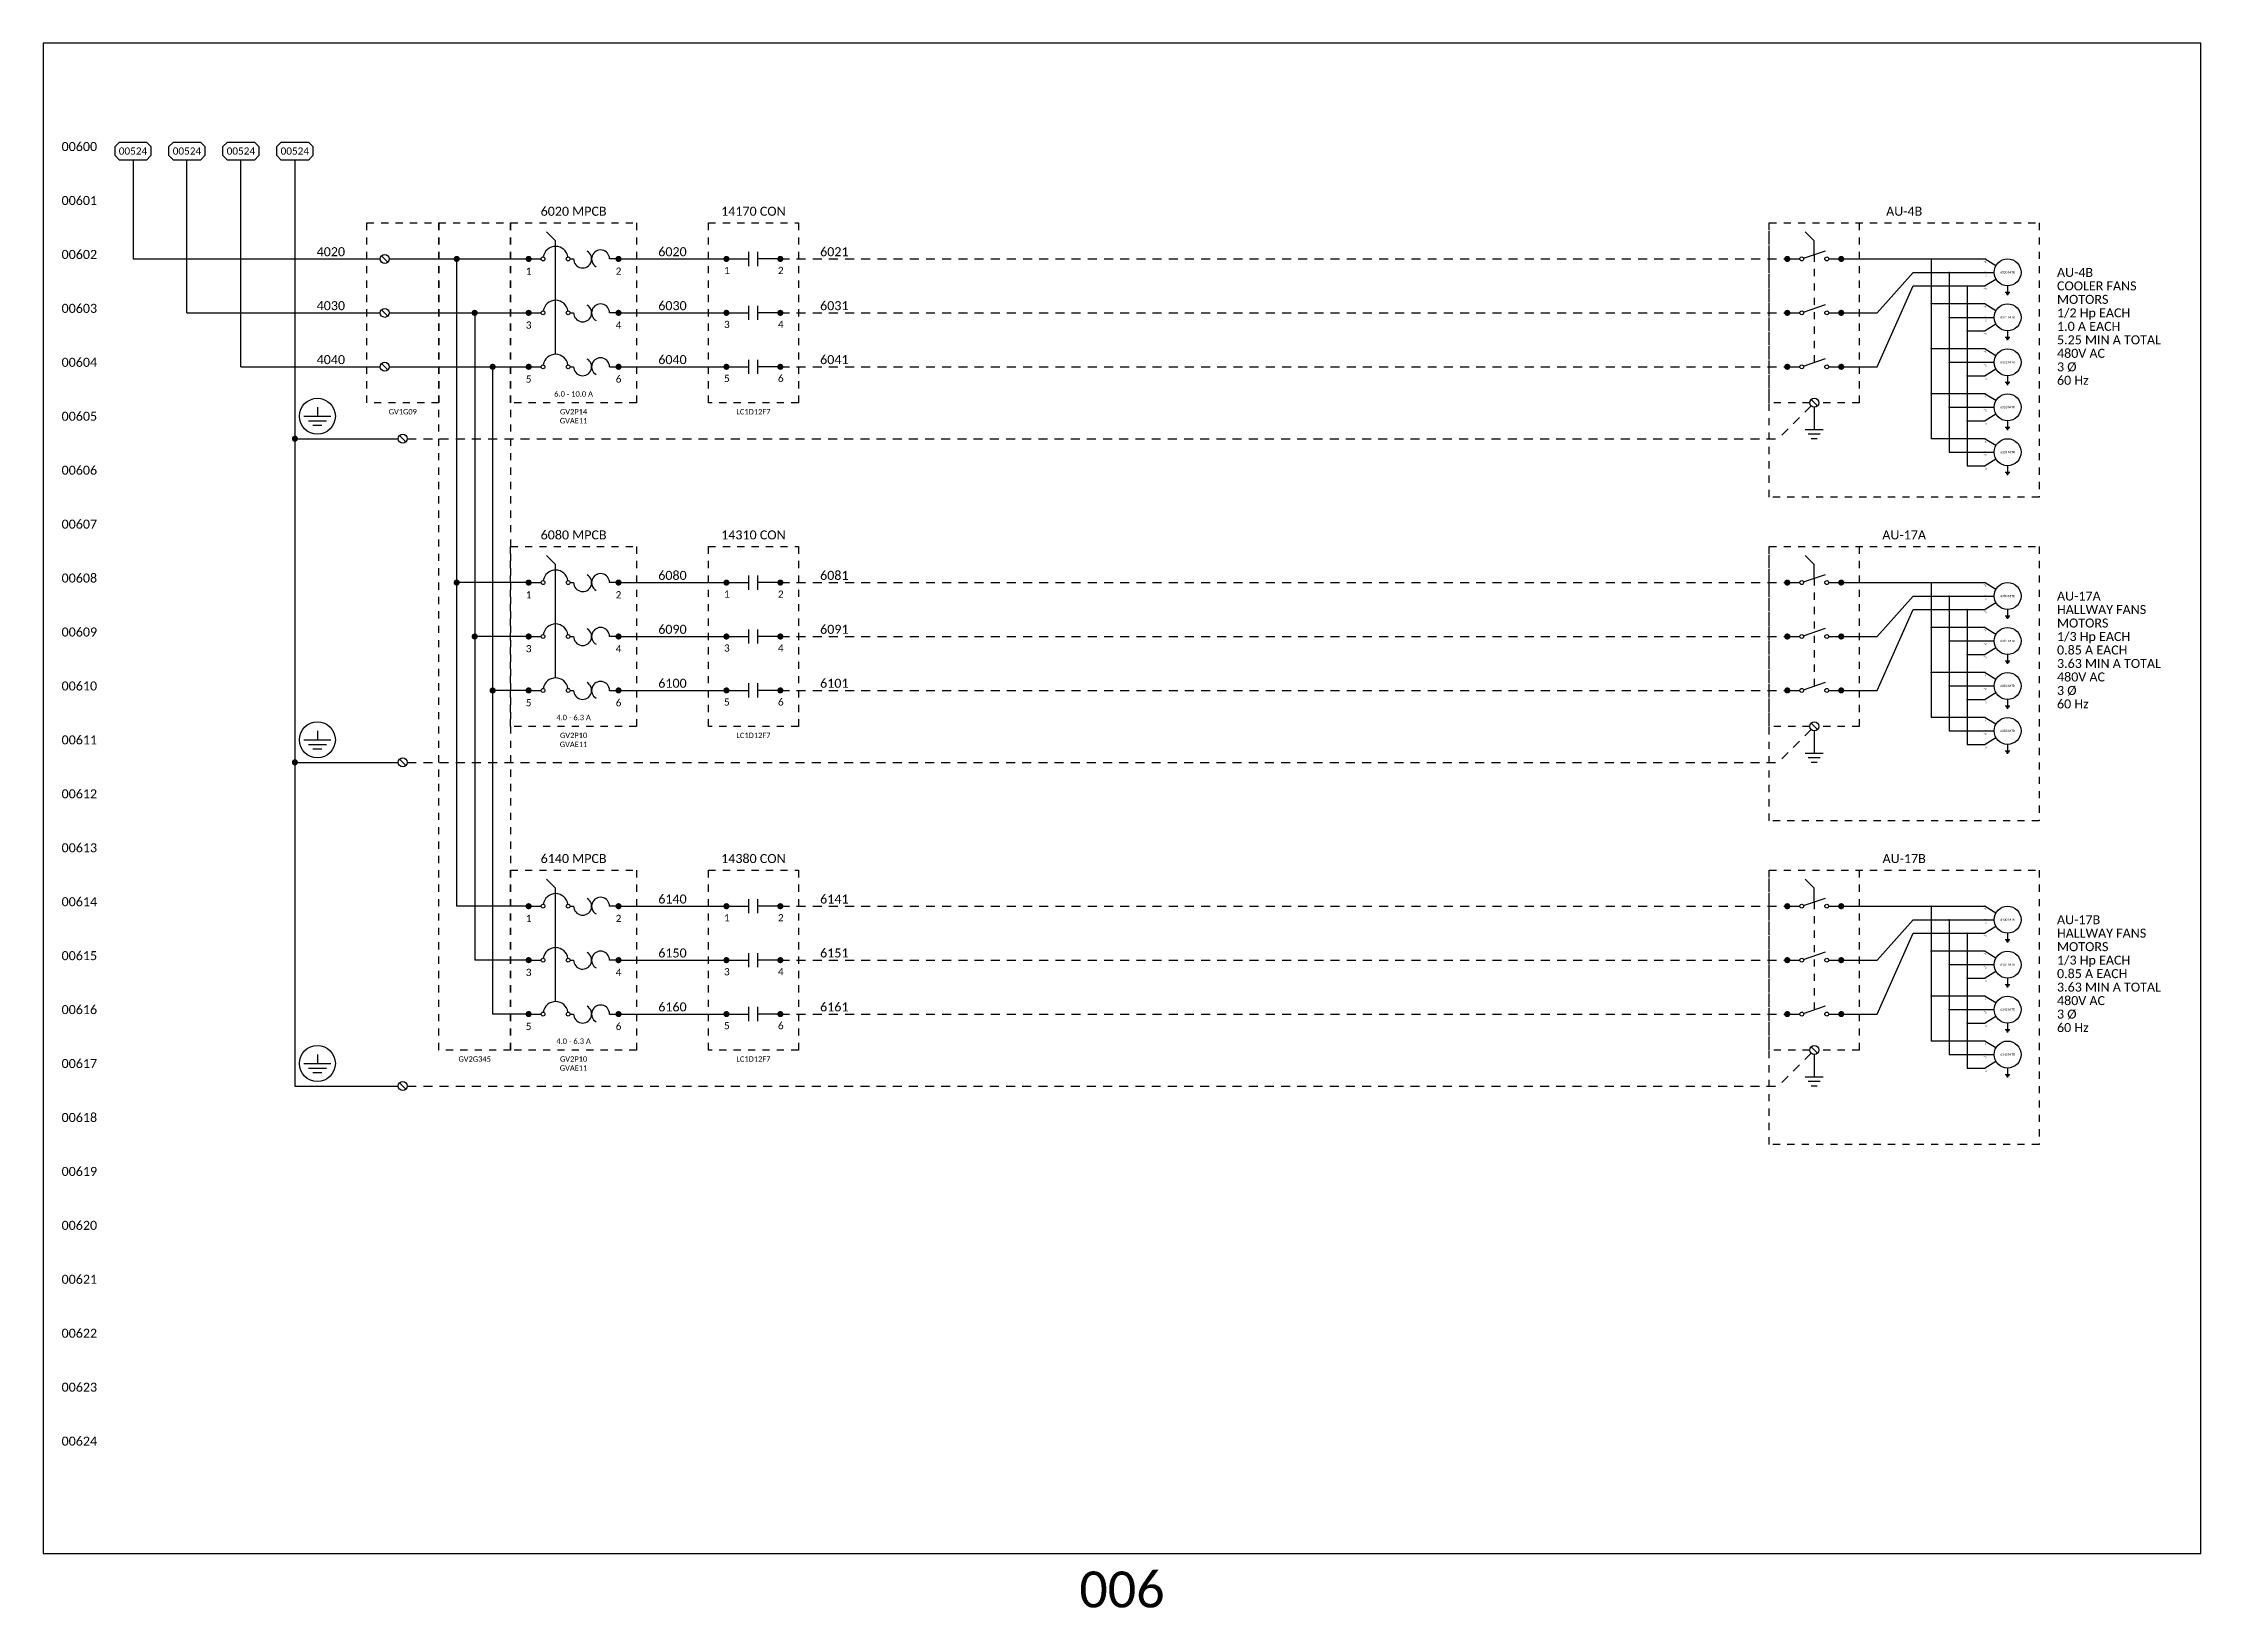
# Model space of a CAD drawing. Header units: inches. Extents: x 0 to 316, y -1 to 150.
# Drawn here: x 186 to 216, y -0.76 to 21 of the extents above; entities that cross this region are included whole.
import ezdxf
from ezdxf.enums import TextEntityAlignment as Align

# ---------------------------------------------------------------- set-up
doc = ezdxf.new("R2010")
doc.units = ezdxf.units.IN
doc.header["$MEASUREMENT"] = 0
doc.linetypes.add('DASHED', pattern=[0.75, 0.5, -0.25])
doc.linetypes.add('HIDDEN2', pattern=[0.1875, 0.125, -0.0625])
doc.styles.add('Calibri', font='calibri.ttf')

# ---------------------------------------------------------------- blocks, each defined once
blk = doc.blocks.new('REF')
at = {"color": 2}
for p, q in [((0, 0.062), (0.062, 0.125)), ((0, -0.062), (0, 0.062)), ((0.062, 0.125), (0.438, 0.125)), ((0.438, 0.125), (0.5, 0.062)), ((0.5, 0.062), (0.5, -0.062)), ((0.062, -0.125), (0, -0.062)), ((0.438, -0.125), (0.062, -0.125)), ((0.5, -0.062), (0.438, -0.125))]:
    blk.add_line(p, q, dxfattribs=at)
at = {"color": 3, "style": 'Calibri'}
blk.add_attdef('XXXXX', text='', height=0.1, dxfattribs=at).set_placement((0.25, -0.05), align=Align.CENTER)
blk = doc.blocks.new('CONN')
at = {"color": 2, "const_width": 0.0425}
blk.add_lwpolyline([(0.02125, 0, 1), (-0.02125, 0, 1)], format="xyb", close=True, dxfattribs=at)
blk = doc.blocks.new('PE')
at = {"color": 3}
for p, q in [((0, 0), (0, -0.125)), ((-0.1875, -0.125), (0.1875, -0.125)), ((-0.125, -0.1875), (0.125, -0.1875)), ((-0.0625, -0.25), (0.0625, -0.25))]:
    blk.add_line(p, q, dxfattribs=at)
blk.add_circle((0, -0.125), 0.25, dxfattribs=at)
blk = doc.blocks.new('TERM')
at = {"color": 2}
blk.add_line((-0.044, 0.044), (0.044, -0.044), dxfattribs=at)
blk.add_circle((0, 0), 0.0625, dxfattribs=at)
blk = doc.blocks.new('CRNO')
at = {"color": 2}
for p, q in [((0, 0), (0.311, 0)), ((0.311, -0.099), (0.311, 0.099)), ((0.439, -0.099), (0.439, 0.099)), ((0.75, 0), (0.439, 0))]:
    blk.add_line(p, q, dxfattribs=at)
for p in [(0, 0), (0.75, 0)]:
    blk.add_blockref('CONN', p)
at = {"color": 3, "style": 'Calibri'}
blk.add_attdef('DEVICE', text='', height=0.125, dxfattribs=at).set_placement((0.381, 0.447), align=Align.CENTER)
at = {"style": 'Calibri'}
for tag, p in [('TL', (0.006, -0.241)), ('TR', (0.756, -0.241))]:
    blk.add_attdef(tag, text='', height=0.1, dxfattribs=at).set_placement(p, align=Align.BOTTOM_CENTER)
blk = doc.blocks.new('DISCONNECT')
at = {"color": 2}
for p, q in [((0.375, 0.25), (0.25, 0.375)), ((0, 0), (0.174, 0)), ((0.226, 0.009), (0.53, 0.114)), ((0.375, 0.06), (0.375, 0.25)), ((0.576, 0), (0.75, 0))]:
    blk.add_line(p, q, dxfattribs=at)
for centre in [(0.201, 0), (0.549, 0)]:
    blk.add_circle(centre, 0.0268, dxfattribs=at)
for p in [(0, 0), (0.75, 0)]:
    blk.add_blockref('CONN', p, dxfattribs=at)
at = {"color": 3, "style": 'Calibri'}
blk.add_attdef('DEVICE', text='', height=0.125, dxfattribs=at).set_placement((0.381, 0.447), align=Align.CENTER)
at = {"color": 6, "style": 'Calibri'}
blk.add_attdef('PART', text='', height=0.075, dxfattribs=at).set_placement((0.382, -0.313), align=Align.MIDDLE_CENTER)
blk = doc.blocks.new('DISC AUX')
at = {"color": 2}
for p, q in [((0, 0), (0.174, 0)), ((0.226, 0.009), (0.53, 0.114)), ((0.576, 0), (0.75, 0))]:
    blk.add_line(p, q, dxfattribs=at)
for centre in [(0.201, 0), (0.549, 0)]:
    blk.add_circle(centre, 0.0268, dxfattribs=at)
for p in [(0, 0), (0.75, 0)]:
    blk.add_blockref('CONN', p, dxfattribs=at)

msp = doc.modelspace()

# ---------------------------------------------------------------- linework, layer by layer
at = {"color": 8}
for p, q in [((187.25, 19.375), (187.25, 18)), ((188, 17.25), (188, 19.375)), ((188.75, 16.5), (188.75, 19.375)), ((187.25, 18), (190.6875, 18)), ((194, 18), (195.5, 18)), ((211, 18), (213, 18)), ((212.25, 18), (212.25, 15.5)), ((211.5, 17.25), (212, 17.8125)), ((212, 17.8125), (213, 17.8125)), ((212.5, 17.8125), (212.5, 15.3125)), ((211.5, 16.5), (212, 17.625)), ((212, 17.625), (213, 17.625)), ((212.75, 17.625), (212.75, 15.125)), ((188, 17.25), (190.6875, 17.25)), ((194, 17.25), (195.5, 17.25)), ((211, 17.25), (211.5, 17.25)), ((213, 17.375), (212.25, 17.375)), ((212.5, 17.1875), (213, 17.1875)), ((212.75, 17), (213, 17)), ((188.75, 16.5), (190.6875, 16.5)), ((194, 16.5), (195.5, 16.5)), ((211, 16.5), (211.5, 16.5)), ((213, 16.75), (212.25, 16.75)), ((212.5, 16.5625), (213, 16.5625)), ((212.75, 16.375), (213, 16.375)), ((213, 16.125), (212.25, 16.125)), ((212.5, 15.9375), (213, 15.9375)), ((212.75, 15.75), (213, 15.75)), ((213, 15.5), (212.25, 15.5)), ((212.5, 15.3125), (213, 15.3125)), ((212.75, 15.125), (213, 15.125)), ((194, 13.5), (195.5, 13.5)), ((211, 13.5), (213, 13.5)), ((212.25, 13.5), (212.25, 11.625)), ((211.5, 12.75), (212, 13.3125)), ((212, 13.3125), (213, 13.3125)), ((212.5, 13.3125), (212.5, 11.4375)), ((211.5, 12), (212, 13.125)), ((212, 13.125), (213, 13.125)), ((212.75, 13.125), (212.75, 11.25)), ((194, 12.75), (195.5, 12.75)), ((211, 12.75), (211.5, 12.75)), ((213, 12.875), (212.25, 12.875)), ((212.5, 12.6875), (213, 12.6875)), ((212.75, 12.5), (213, 12.5)), ((194, 12), (195.5, 12)), ((211, 12), (211.5, 12)), ((213, 12.25), (212.25, 12.25)), ((212.5, 12.0625), (213, 12.0625)), ((212.75, 11.875), (213, 11.875)), ((213, 11.625), (212.25, 11.625)), ((212.5, 11.4375), (213, 11.4375)), ((212.75, 11.25), (213, 11.25)), ((194, 9), (195.5, 9)), ((211, 9), (213, 9)), ((212.25, 9), (212.25, 7.125)), ((211.5, 8.25), (212, 8.8125)), ((212, 8.8125), (213, 8.8125)), ((212.5, 8.8125), (212.5, 6.9375)), ((211.5, 7.5), (212, 8.625)), ((212, 8.625), (213, 8.625)), ((212.75, 8.625), (212.75, 6.75)), ((194, 8.25), (195.5, 8.25)), ((211, 8.25), (211.5, 8.25)), ((213, 8.375), (212.25, 8.375)), ((212.5, 8.1875), (213, 8.1875)), ((212.75, 8), (213, 8)), ((194, 7.5), (195.5, 7.5)), ((211, 7.5), (211.5, 7.5)), ((213, 7.75), (212.25, 7.75)), ((212.5, 7.5625), (213, 7.5625)), ((212.75, 7.375), (213, 7.375)), ((213, 7.125), (212.25, 7.125)), ((212.5, 6.9375), (213, 6.9375)), ((212.75, 6.75), (213, 6.75))]:
    msp.add_line(p, q, dxfattribs=at)
at = {"color": 3}
for p, q in [((189.5, 19.375), (189.5, 6.5)), ((213.34375, 17.53125), (213.28125, 17.53125)), ((213.33333, 17.51562), (213.29167, 17.51562)), ((213.32292, 17.5), (213.30208, 17.5)), ((213.3125, 17.625), (213.3125, 17.53125)), ((213.34375, 16.90625), (213.28125, 16.90625)), ((213.33333, 16.89062), (213.29167, 16.89062)), ((213.32292, 16.875), (213.30208, 16.875)), ((213.3125, 17), (213.3125, 16.90625)), ((213.34375, 16.28125), (213.28125, 16.28125)), ((213.33333, 16.26562), (213.29167, 16.26562)), ((213.32292, 16.25), (213.30208, 16.25)), ((213.3125, 16.375), (213.3125, 16.28125)), ((210.625, 15.9375), (210.625, 15.625)), ((210.75, 15.625), (210.5, 15.625)), ((213.34375, 15.65625), (213.28125, 15.65625)), ((213.33333, 15.64062), (213.29167, 15.64062)), ((213.32292, 15.625), (213.30208, 15.625)), ((213.3125, 15.75), (213.3125, 15.65625)), ((189.5, 15.5), (190.9375, 15.5)), ((210.70833, 15.5625), (210.54167, 15.5625)), ((210.66667, 15.5), (210.58333, 15.5)), ((213.34375, 15.03125), (213.28125, 15.03125)), ((213.33333, 15.01562), (213.29167, 15.01562)), ((213.32292, 15), (213.30208, 15)), ((213.3125, 15.125), (213.3125, 15.03125)), ((213.34375, 13.03125), (213.28125, 13.03125)), ((213.33333, 13.01562), (213.29167, 13.01562)), ((213.32292, 13), (213.30208, 13)), ((213.3125, 13.125), (213.3125, 13.03125)), ((213.34375, 12.40625), (213.28125, 12.40625)), ((213.33333, 12.39062), (213.29167, 12.39062)), ((213.32292, 12.375), (213.30208, 12.375)), ((213.3125, 12.5), (213.3125, 12.40625)), ((213.34375, 11.78125), (213.28125, 11.78125)), ((213.33333, 11.76562), (213.29167, 11.76562)), ((213.32292, 11.75), (213.30208, 11.75)), ((213.3125, 11.875), (213.3125, 11.78125)), ((210.625, 11.4375), (210.625, 11.125)), ((210.75, 11.125), (210.5, 11.125)), ((213.34375, 11.15625), (213.28125, 11.15625)), ((213.33333, 11.14062), (213.29167, 11.14062)), ((213.32292, 11.125), (213.30208, 11.125)), ((213.3125, 11.25), (213.3125, 11.15625)), ((189.5, 11), (190.9375, 11)), ((210.70833, 11.0625), (210.54167, 11.0625)), ((210.66667, 11), (210.58333, 11)), ((213.34375, 8.53125), (213.28125, 8.53125)), ((213.33333, 8.51562), (213.29167, 8.51562)), ((213.32292, 8.5), (213.30208, 8.5)), ((213.3125, 8.625), (213.3125, 8.53125)), ((213.34375, 7.90625), (213.28125, 7.90625)), ((213.33333, 7.89062), (213.29167, 7.89062)), ((213.32292, 7.875), (213.30208, 7.875)), ((213.3125, 8), (213.3125, 7.90625)), ((213.34375, 7.28125), (213.28125, 7.28125)), ((213.33333, 7.26562), (213.29167, 7.26562)), ((213.32292, 7.25), (213.30208, 7.25)), ((213.3125, 7.375), (213.3125, 7.28125)), ((210.625, 6.9375), (210.625, 6.625)), ((210.75, 6.625), (210.5, 6.625)), ((213.34375, 6.65625), (213.28125, 6.65625)), ((213.33333, 6.64062), (213.29167, 6.64062)), ((213.32292, 6.625), (213.30208, 6.625)), ((213.3125, 6.75), (213.3125, 6.65625)), ((189.5, 6.5), (190.9375, 6.5)), ((210.70833, 6.5625), (210.54167, 6.5625)), ((210.66667, 6.5), (210.58333, 6.5))]:
    msp.add_line(p, q, dxfattribs=at)
at = {"color": 2}
for p, q in [((193.125, 18.25), (193, 18.375)), ((190.8125, 18), (192.75, 18)), ((192.75, 18), (192.92379, 18)), ((193.125, 16.67438), (193.125, 18.25)), ((193.32621, 18), (193.375, 18)), ((194, 18), (193.875, 18)), ((213, 18), (213.15172, 17.90897)), ((213, 17.8125), (213.125, 17.8125)), ((213.15172, 17.71603), (213, 17.625)), ((190.8125, 17.25), (192.75, 17.25)), ((192.75, 17.25), (192.92379, 17.25)), ((193.32621, 17.25), (193.375, 17.25)), ((194, 17.25), (193.875, 17.25)), ((213, 17.375), (213.15172, 17.28397)), ((213, 17.1875), (213.125, 17.1875)), ((213.15172, 17.09103), (213, 17)), ((190.8125, 16.5), (192.75, 16.5)), ((192.75, 16.5), (192.92379, 16.5)), ((193.32621, 16.5), (193.375, 16.5)), ((193.875, 16.5), (194, 16.5)), ((213, 16.75), (213.15172, 16.65897)), ((213, 16.5625), (213.125, 16.5625)), ((213.15172, 16.46603), (213, 16.375)), ((213, 16.125), (213.15172, 16.03397)), ((213, 15.9375), (213.125, 15.9375)), ((213.15172, 15.84103), (213, 15.75)), ((213, 15.5), (213.15172, 15.40897)), ((213, 15.3125), (213.125, 15.3125)), ((213.15172, 15.21603), (213, 15.125)), ((193.125, 13.75), (193, 13.875)), ((192.75, 13.5), (192.92379, 13.5)), ((193.125, 12.17438), (193.125, 13.75)), ((193.32621, 13.5), (193.375, 13.5)), ((194, 13.5), (193.875, 13.5)), ((213, 13.5), (213.15172, 13.40897)), ((213, 13.3125), (213.125, 13.3125)), ((213.15172, 13.21603), (213, 13.125)), ((192.75, 12.75), (192.92379, 12.75)), ((193.32621, 12.75), (193.375, 12.75)), ((194, 12.75), (193.875, 12.75)), ((213, 12.875), (213.15172, 12.78397)), ((213, 12.6875), (213.125, 12.6875)), ((213.15172, 12.59103), (213, 12.5)), ((192.75, 12), (192.92379, 12)), ((193.32621, 12), (193.375, 12)), ((193.875, 12), (194, 12)), ((213, 12.25), (213.15172, 12.15897)), ((213, 12.0625), (213.125, 12.0625)), ((213.15172, 11.96603), (213, 11.875)), ((213, 11.625), (213.15172, 11.53397)), ((213, 11.4375), (213.125, 11.4375)), ((213.15172, 11.34103), (213, 11.25)), ((193.125, 9.25), (193, 9.375)), ((192.75, 9), (192.92379, 9)), ((193.125, 7.67438), (193.125, 9.25)), ((193.32621, 9), (193.375, 9)), ((194, 9), (193.875, 9)), ((213, 9), (213.15172, 8.90897)), ((213, 8.8125), (213.125, 8.8125)), ((213.15172, 8.71603), (213, 8.625)), ((192.75, 8.25), (192.92379, 8.25)), ((193.32621, 8.25), (193.375, 8.25)), ((194, 8.25), (193.875, 8.25)), ((213, 8.375), (213.15172, 8.28397)), ((213, 8.1875), (213.125, 8.1875)), ((213.15172, 8.09103), (213, 8)), ((192.75, 7.5), (192.92379, 7.5)), ((193.32621, 7.5), (193.375, 7.5)), ((193.875, 7.5), (194, 7.5)), ((213, 7.75), (213.15172, 7.65897)), ((213, 7.5625), (213.125, 7.5625)), ((213.15172, 7.46603), (213, 7.375)), ((213, 7.125), (213.15172, 7.03397)), ((213, 6.9375), (213.125, 6.9375)), ((213.15172, 6.84103), (213, 6.75))]:
    msp.add_line(p, q, dxfattribs=at)
at = {"color": 2, "linetype": 'Continuous'}
for p, q in [((191.75, 9), (191.75, 18)), ((192, 17.25), (192, 8.25)), ((192.25, 7.5), (192.25, 16.5)), ((192.75, 13.5), (191.75, 13.5)), ((192.75, 12.75), (192, 12.75)), ((192.75, 12), (192.25, 12)), ((192.75, 9), (191.75, 9)), ((192.75, 8.25), (192, 8.25)), ((192.75, 7.5), (192.25, 7.5))]:
    msp.add_line(p, q, dxfattribs=at)
at = {"color": 8, "linetype": 'HIDDEN2'}
for p, q in [((196.25, 18), (210.25, 18)), ((196.25, 17.25), (210.25, 17.25)), ((196.25, 16.5), (210.25, 16.5)), ((196.25, 13.5), (210.25, 13.5)), ((196.25, 12.75), (210.25, 12.75)), ((196.25, 12), (210.25, 12)), ((196.25, 9), (210.25, 9)), ((196.25, 8.25), (210.25, 8.25)), ((196.25, 7.5), (210.25, 7.5))]:
    msp.add_line(p, q, dxfattribs=at)
at = {"color": 2, "linetype": 'HIDDEN2', "ltscale": 0.5}
for p, q in [((210.625, 18.06023), (210.625, 16.56023)), ((210.625, 13.56023), (210.625, 12.06023)), ((210.625, 9.06023), (210.625, 7.56023))]:
    msp.add_line(p, q, dxfattribs=at)
at = {"color": 3, "linetype": 'HIDDEN2'}
for p, q in [((210.58081, 15.95581), (210.125, 15.5)), ((191.0625, 15.5), (210.125, 15.5)), ((210.58081, 11.45581), (210.125, 11)), ((191.0625, 11), (210.125, 11)), ((210.58081, 6.95581), (210.125, 6.5)), ((191.0625, 6.5), (210.125, 6.5))]:
    msp.add_line(p, q, dxfattribs=at)
at = {"ltscale": 0.25}
msp.add_lwpolyline([(186, 0), (216, 0), (216, 21), (186, 21)], close=True, dxfattribs=at)
at = {"color": 2, "linetype": 'HIDDEN2', "ltscale": 0.5}
for points in [[(190.5, 18.5), (191.5, 18.5), (191.5, 16), (190.5, 16)], [(191.5, 18.5), (192.5, 18.5), (192.5, 7), (191.5, 7)], [(192.5, 18.5), (194.25, 18.5), (194.25, 16), (192.5, 16)], [(195.25, 18.5), (196.5, 18.5), (196.5, 16), (195.25, 16)], [(210, 18.5), (213.75, 18.5), (213.75, 14.6875), (210, 14.6875)], [(192.5, 14), (194.25, 14), (194.25, 11.5), (192.5, 11.5)], [(195.25, 14), (196.5, 14), (196.5, 11.5), (195.25, 11.5)], [(210, 14), (213.75, 14), (213.75, 10.1875), (210, 10.1875)], [(192.5, 9.5), (194.25, 9.5), (194.25, 7), (192.5, 7)], [(195.25, 9.5), (196.5, 9.5), (196.5, 7), (195.25, 7)], [(210, 9.5), (213.75, 9.5), (213.75, 5.6875), (210, 5.6875)]]:
    msp.add_lwpolyline(points, close=True, dxfattribs=at)
for points in [[(210.5625, 16), (210, 16), (210, 18.5), (211.25, 18.5), (211.25, 16), (210.6875, 16)], [(210.5625, 11.5), (210, 11.5), (210, 14), (211.25, 14), (211.25, 11.5), (210.6875, 11.5)], [(210.5625, 7), (210, 7), (210, 9.5), (211.25, 9.5), (211.25, 7), (210.6875, 7)]]:
    msp.add_lwpolyline(points, dxfattribs=at)
at = {"color": 2}
for centre, radius in [((192.95062, 18), 0.02683), ((193.29938, 18), 0.02683), ((213.3125, 17.8125), 0.1875), ((192.95062, 17.25), 0.02683), ((193.29938, 17.25), 0.02683), ((213.3125, 17.1875), 0.1875), ((192.95062, 16.5), 0.02683), ((193.29938, 16.5), 0.02683), ((213.3125, 16.5625), 0.1875), ((213.3125, 15.9375), 0.1875), ((213.3125, 15.3125), 0.1875), ((192.95062, 13.5), 0.02683), ((193.29938, 13.5), 0.02683), ((213.3125, 13.3125), 0.1875), ((192.95062, 12.75), 0.02683), ((193.29938, 12.75), 0.02683), ((213.3125, 12.6875), 0.1875), ((192.95062, 12), 0.02683), ((193.29938, 12), 0.02683), ((213.3125, 12.0625), 0.1875), ((213.3125, 11.4375), 0.1875), ((192.95062, 9), 0.02683), ((193.29938, 9), 0.02683), ((213.3125, 8.8125), 0.1875), ((192.95062, 8.25), 0.02683), ((193.29938, 8.25), 0.02683), ((213.3125, 8.1875), 0.1875), ((192.95062, 7.5), 0.02683), ((193.29938, 7.5), 0.02683), ((213.3125, 7.5625), 0.1875), ((213.3125, 6.9375), 0.1875)]:
    msp.add_circle(centre, radius, dxfattribs=at)
for centre, radius, start, end in [((193.125, 18), 0.17438, 8.82513, 171.17487), ((193.5, 18), 0.125, 180, 60), ((193.75, 18), 0.125, 0, 240), ((193.125, 17.25), 0.17438, 8.82513, 171.17487), ((193.5, 17.25), 0.125, 180, 60), ((193.75, 17.25), 0.125, 0, 240), ((193.125, 16.5), 0.17438, 8.82513, 171.17487), ((193.5, 16.5), 0.125, 180, 60), ((193.75, 16.5), 0.125, 0, 240), ((193.125, 13.5), 0.17438, 8.82513, 171.17487), ((193.5, 13.5), 0.125, 180, 60), ((193.75, 13.5), 0.125, 0, 240), ((193.125, 12.75), 0.17438, 8.82513, 171.17487), ((193.5, 12.75), 0.125, 180, 60), ((193.75, 12.75), 0.125, 0, 240), ((193.125, 12), 0.17438, 8.82513, 171.17487), ((193.5, 12), 0.125, 180, 60), ((193.75, 12), 0.125, 0, 240), ((193.125, 9), 0.17438, 8.82513, 171.17487), ((193.5, 9), 0.125, 180, 60), ((193.75, 9), 0.125, 0, 240), ((193.125, 8.25), 0.17438, 8.82513, 171.17487), ((193.5, 8.25), 0.125, 180, 60), ((193.75, 8.25), 0.125, 0, 240), ((193.125, 7.5), 0.17438, 8.82513, 171.17487), ((193.5, 7.5), 0.125, 180, 60), ((193.75, 7.5), 0.125, 0, 240)]:
    msp.add_arc(centre, radius, start, end, dxfattribs=at)

# ---------------------------------------------------------------- block references
for p in [(186.99904, 19.5), (187.74904, 19.5), (188.49904, 19.5), (189.24904, 19.5)]:
    msp.add_blockref('REF', p).add_auto_attribs({'XXXXX': '00524'})
for name, p in [('DISCONNECT', (210.25, 18)), ('TERM', (190.75, 18)), ('CONN', (191.75, 18)), ('CONN', (192.75, 18)), ('CONN', (194, 18)), ('TERM', (190.75, 17.25)), ('CONN', (192, 17.25)), ('CONN', (192.75, 17.25)), ('CONN', (194, 17.25)), ('TERM', (190.75, 16.5)), ('CONN', (192.25, 16.5)), ('CONN', (192.75, 16.5)), ('CONN', (194, 16.5)), ('PE', (189.8125, 15.9375)), ('TERM', (210.625, 16)), ('CONN', (189.5, 15.5)), ('TERM', (191, 15.5)), ('DISCONNECT', (210.25, 13.5)), ('CONN', (191.75, 13.5)), ('CONN', (192.75, 13.5)), ('CONN', (194, 13.5)), ('CONN', (192, 12.75)), ('CONN', (192.75, 12.75)), ('CONN', (194, 12.75)), ('CONN', (192.25, 12)), ('CONN', (192.75, 12)), ('CONN', (194, 12)), ('PE', (189.8125, 11.4375)), ('TERM', (210.625, 11.5)), ('CONN', (189.5, 11)), ('TERM', (191, 11)), ('DISCONNECT', (210.25, 9)), ('CONN', (192.75, 9)), ('CONN', (194, 9)), ('CONN', (192.75, 8.25)), ('CONN', (194, 8.25)), ('CONN', (192.75, 7.5)), ('CONN', (194, 7.5)), ('PE', (189.8125, 6.9375)), ('TERM', (210.625, 7)), ('TERM', (191, 6.5))]:
    msp.add_blockref(name, p)
ref = msp.add_blockref('CRNO', (195.5, 18))
ref.add_attrib('TL', '1', dxfattribs={"height": 0.1, "style": 'Calibri'}).set_placement((195.50599, 17.75938), align=Align.BOTTOM_CENTER)
ref.add_attrib('TR', '2', dxfattribs={"height": 0.1, "style": 'Calibri'}).set_placement((196.25599, 17.75938), align=Align.BOTTOM_CENTER)
at = {"xscale": 0.25, "yscale": 0.25, "zscale": 0.25}
for p in [(212.25, 18), (213, 18), (212.5, 17.8125), (213, 17.8125), (212.75, 17.625), (213, 17.625), (213.3125, 17.625), (212.25, 17.375), (212.5, 17.1875), (213, 17.375), (213, 17.1875), (212.75, 17), (213, 17), (213.3125, 17), (212.25, 16.75), (212.5, 16.5625), (213, 16.75), (213, 16.5625), (212.75, 16.375), (213, 16.375), (213.3125, 16.375), (212.25, 16.125), (212.5, 15.9375), (213, 16.125), (213, 15.9375), (212.75, 15.75), (213, 15.75), (213.3125, 15.75), (213, 15.5), (213, 15.3125), (213, 15.125), (213.3125, 15.125), (212.25, 13.5), (213, 13.5), (212.5, 13.3125), (213, 13.3125), (212.75, 13.125), (213, 13.125), (213.3125, 13.125), (212.25, 12.875), (212.5, 12.6875), (213, 12.875), (213, 12.6875), (212.75, 12.5), (213, 12.5), (213.3125, 12.5), (212.25, 12.25), (212.5, 12.0625), (213, 12.25), (213, 12.0625), (212.75, 11.875), (213, 11.875), (213.3125, 11.875), (213, 11.625), (213, 11.4375), (213, 11.25), (213.3125, 11.25), (212.25, 9), (213, 9), (212.5, 8.8125), (213, 8.8125), (212.75, 8.625), (213, 8.625), (213.3125, 8.625), (212.25, 8.375), (212.5, 8.1875), (213, 8.375), (213, 8.1875), (212.75, 8), (213, 8), (213.3125, 8), (212.25, 7.75), (212.5, 7.5625), (213, 7.75), (213, 7.5625), (212.75, 7.375), (213, 7.375), (213.3125, 7.375), (213, 7.125), (213, 6.9375), (213, 6.75), (213.3125, 6.75)]:
    msp.add_blockref('CONN', p, dxfattribs=at)
ref = msp.add_blockref('CRNO', (195.5, 17.25))
ref.add_attrib('TL', '3', dxfattribs={"height": 0.1, "style": 'Calibri'}).set_placement((195.50599, 17.00938), align=Align.BOTTOM_CENTER)
ref.add_attrib('TR', '4', dxfattribs={"height": 0.1, "style": 'Calibri'}).set_placement((196.25599, 17.00938), align=Align.BOTTOM_CENTER)
at = {"linetype": 'Continuous'}
for p in [(210.25, 17.25), (210.25, 16.5), (210.25, 12.75), (210.25, 12), (210.25, 8.25), (210.25, 7.5)]:
    msp.add_blockref('DISC AUX', p, dxfattribs=at)
ref = msp.add_blockref('CRNO', (195.5, 16.5))
ref.add_attrib('TL', '5', dxfattribs={"height": 0.1, "style": 'Calibri'}).set_placement((195.50599, 16.25938), align=Align.BOTTOM_CENTER)
ref.add_attrib('TR', '6', dxfattribs={"height": 0.1, "style": 'Calibri'}).set_placement((196.25599, 16.25938), align=Align.BOTTOM_CENTER)
ref = msp.add_blockref('CRNO', (195.5, 13.5))
ref.add_attrib('TL', '1', dxfattribs={"height": 0.1, "style": 'Calibri'}).set_placement((195.50599, 13.25938), align=Align.BOTTOM_CENTER)
ref.add_attrib('TR', '2', dxfattribs={"height": 0.1, "style": 'Calibri'}).set_placement((196.25599, 13.25938), align=Align.BOTTOM_CENTER)
ref = msp.add_blockref('CRNO', (195.5, 12.75))
ref.add_attrib('TL', '3', dxfattribs={"height": 0.1, "style": 'Calibri'}).set_placement((195.50599, 12.50938), align=Align.BOTTOM_CENTER)
ref.add_attrib('TR', '4', dxfattribs={"height": 0.1, "style": 'Calibri'}).set_placement((196.25599, 12.50938), align=Align.BOTTOM_CENTER)
ref = msp.add_blockref('CRNO', (195.5, 12))
ref.add_attrib('TL', '5', dxfattribs={"height": 0.1, "style": 'Calibri'}).set_placement((195.50599, 11.75938), align=Align.BOTTOM_CENTER)
ref.add_attrib('TR', '6', dxfattribs={"height": 0.1, "style": 'Calibri'}).set_placement((196.25599, 11.75938), align=Align.BOTTOM_CENTER)
ref = msp.add_blockref('CRNO', (195.5, 9))
ref.add_attrib('TL', '1', dxfattribs={"height": 0.1, "style": 'Calibri'}).set_placement((195.50599, 8.75938), align=Align.BOTTOM_CENTER)
ref.add_attrib('TR', '2', dxfattribs={"height": 0.1, "style": 'Calibri'}).set_placement((196.25599, 8.75938), align=Align.BOTTOM_CENTER)
ref = msp.add_blockref('CRNO', (195.5, 8.25))
ref.add_attrib('TL', '3', dxfattribs={"height": 0.1, "style": 'Calibri'}).set_placement((195.50599, 8.00938), align=Align.BOTTOM_CENTER)
ref.add_attrib('TR', '4', dxfattribs={"height": 0.1, "style": 'Calibri'}).set_placement((196.25599, 8.00938), align=Align.BOTTOM_CENTER)
ref = msp.add_blockref('CRNO', (195.5, 7.5))
ref.add_attrib('TL', '5', dxfattribs={"height": 0.1, "style": 'Calibri'}).set_placement((195.50599, 7.25938), align=Align.BOTTOM_CENTER)
ref.add_attrib('TR', '6', dxfattribs={"height": 0.1, "style": 'Calibri'}).set_placement((196.25599, 7.25938), align=Align.BOTTOM_CENTER)

# ---------------------------------------------------------------- texts
at = {"style": 'Calibri'}
for s, p in [('00600', (186.75, 19.5)), ('00601', (186.75, 18.75)), ('00602', (186.75, 18)), ('00603', (186.75, 17.25)), ('00604', (186.75, 16.5)), ('00605', (186.75, 15.75)), ('00606', (186.75, 15)), ('00607', (186.75, 14.25)), ('00608', (186.75, 13.5)), ('00609', (186.75, 12.75)), ('00610', (186.75, 12)), ('00611', (186.75, 11.25)), ('00612', (186.75, 10.5)), ('00613', (186.75, 9.75)), ('00614', (186.75, 9)), ('00615', (186.75, 8.25)), ('00616', (186.75, 7.5)), ('00617', (186.75, 6.75)), ('00618', (186.75, 6)), ('00619', (186.75, 5.25)), ('00620', (186.75, 4.5)), ('00621', (186.75, 3.75)), ('00622', (186.75, 3)), ('00623', (186.75, 2.25)), ('00624', (186.75, 1.5))]:
    msp.add_text(s, height=0.125, dxfattribs=at).set_placement(p, align=Align.RIGHT)
at = {"color": 3, "linetype": 'DASHED', "style": 'Calibri'}
for s, p in [('6020 MPCB', (193.375, 18.5625)), ('14170 CON', (195.875, 18.5625)), ('AU-4B', (211.875, 18.5625)), ('6080 MPCB', (193.375, 14.0625)), ('14310 CON', (195.875, 14.0625)), ('AU-17A', (211.875, 14.0625)), ('6140 MPCB', (193.375, 9.5625)), ('14380 CON', (195.875, 9.5625)), ('AU-17B', (211.875, 9.5625))]:
    msp.add_text(s, height=0.125, dxfattribs=at).set_placement(p, align=Align.BOTTOM_CENTER)
at = {"color": 8, "style": 'Calibri'}
for s, height, p in [('4020', 0.125, (190, 18)), ('6020', 0.125, (194.75, 18)), ('6021', 0.125, (197, 18)), ('T1', 0.025, (213, 17.9375)), ('T2', 0.025, (213, 17.75)), ('4030', 0.125, (190, 17.25)), ('6030', 0.125, (194.75, 17.25)), ('6031', 0.125, (197, 17.25)), ('T3', 0.025, (213, 17.5625)), ('T1', 0.025, (213, 17.3125)), ('T2', 0.025, (213, 17.125)), ('T3', 0.025, (213, 16.9375)), ('4040', 0.125, (190, 16.5)), ('6040', 0.125, (194.75, 16.5)), ('6041', 0.125, (197, 16.5)), ('T1', 0.025, (213, 16.6875)), ('T2', 0.025, (213, 16.5)), ('T3', 0.025, (213, 16.3125)), ('T1', 0.025, (213, 16.0625)), ('T2', 0.025, (213, 15.875)), ('T3', 0.025, (213, 15.6875)), ('T1', 0.025, (213, 15.4375)), ('T2', 0.025, (213, 15.25)), ('T3', 0.025, (213, 15.0625)), ('6080', 0.125, (194.75, 13.5)), ('6081', 0.125, (197, 13.5)), ('T1', 0.025, (213, 13.4375)), ('T2', 0.025, (213, 13.25)), ('6090', 0.125, (194.75, 12.75)), ('6091', 0.125, (197, 12.75)), ('T3', 0.025, (213, 13.0625)), ('T1', 0.025, (213, 12.8125)), ('T2', 0.025, (213, 12.625)), ('T3', 0.025, (213, 12.4375)), ('6100', 0.125, (194.75, 12)), ('6101', 0.125, (197, 12)), ('T1', 0.025, (213, 12.1875)), ('T2', 0.025, (213, 12)), ('T3', 0.025, (213, 11.8125)), ('T1', 0.025, (213, 11.5625)), ('T2', 0.025, (213, 11.375)), ('T3', 0.025, (213, 11.1875)), ('6140', 0.125, (194.75, 9)), ('6141', 0.125, (197, 9)), ('T1', 0.025, (213, 8.9375)), ('T2', 0.025, (213, 8.75)), ('6150', 0.125, (194.75, 8.25)), ('6151', 0.125, (197, 8.25)), ('T3', 0.025, (213, 8.5625)), ('T1', 0.025, (213, 8.3125)), ('T2', 0.025, (213, 8.125)), ('T3', 0.025, (213, 7.9375)), ('6160', 0.125, (194.75, 7.5)), ('6161', 0.125, (197, 7.5)), ('T1', 0.025, (213, 7.6875)), ('T2', 0.025, (213, 7.5)), ('T3', 0.025, (213, 7.3125)), ('T1', 0.025, (213, 7.0625)), ('T2', 0.025, (213, 6.875)), ('T3', 0.025, (213, 6.6875))]:
    msp.add_text(s, height=height, dxfattribs=at).set_placement(p, align=Align.BOTTOM_CENTER)
at = {"linetype": 'DASHED', "style": 'Calibri'}
for s, p in [('1', (192.75, 17.75)), ('2', (194, 17.75)), ('3', (192.75, 17)), ('4', (194, 17)), ('5', (192.75, 16.25)), ('6', (194, 16.25)), ('1', (192.75, 13.25)), ('2', (194, 13.25)), ('3', (192.75, 12.5)), ('4', (194, 12.5)), ('5', (192.75, 11.75)), ('6', (194, 11.75)), ('1', (192.75, 8.75)), ('2', (194, 8.75)), ('3', (192.75, 8)), ('4', (194, 8)), ('5', (192.75, 7.25)), ('6', (194, 7.25))]:
    msp.add_text(s, height=0.1, dxfattribs=at).set_placement(p, align=Align.BOTTOM_CENTER)
at = {"color": 3, "ltscale": 0.25, "style": 'Calibri'}
for s, p in [('6020 MTR', (213.3125, 17.8125)), ('6021 MTR', (213.3125, 17.1875)), ('6022 MTR', (213.3125, 16.5625)), ('6023 MTR', (213.3125, 15.9375)), ('6024 MTR', (213.3125, 15.3125)), ('6080 MTR', (213.3125, 13.3125)), ('6081 MTR', (213.3125, 12.6875)), ('6082 MTR', (213.3125, 12.0625)), ('6083 MTR', (213.3125, 11.4375)), ('6140 MTR', (213.3125, 8.8125)), ('6141 MTR', (213.3125, 8.1875)), ('6142 MTR', (213.3125, 7.5625)), ('6143 MTR', (213.3125, 6.9375))]:
    msp.add_text(s, height=0.03125, dxfattribs=at).set_placement(p, align=Align.MIDDLE_CENTER)
at = {"style": 'Calibri'}
for s, p in [('AU-4B', (214, 17.75)), ('COOLER FANS', (214, 17.5625)), ('MOTORS', (214, 17.375)), ('1/2 Hp EACH', (214, 17.1875)), ('1.0 A EACH', (214, 17)), ('5.25 MIN A TOTAL', (214, 16.8125)), ('480V AC', (214, 16.625)), ('3 %%C', (214, 16.4375)), ('60 Hz', (214, 16.25)), ('AU-17A', (214, 13.25)), ('HALLWAY FANS', (214, 13.0625)), ('MOTORS', (214, 12.875)), ('0.85 A EACH', (214, 12.5)), ('1/3 Hp EACH', (214, 12.6875)), ('3.63 MIN A TOTAL', (214, 12.3125)), ('480V AC', (214, 12.125)), ('3 %%C', (214, 11.9375)), ('60 Hz', (214, 11.75)), ('AU-17B', (214, 8.75)), ('HALLWAY FANS', (214, 8.5625)), ('MOTORS', (214, 8.375)), ('0.85 A EACH', (214, 8)), ('1/3 Hp EACH', (214, 8.1875)), ('3.63 MIN A TOTAL', (214, 7.8125)), ('480V AC', (214, 7.625)), ('3 %%C', (214, 7.4375)), ('60 Hz', (214, 7.25))]:
    msp.add_text(s, height=0.125, dxfattribs=at).set_placement(p)
at = {"color": 6, "style": 'Calibri'}
for s, p in [('GV1G09', (191, 15.875)), ('GV2P14', (193.375, 15.875)), ('LC1D12F7', (195.875, 15.875)), ('GVAE11', (193.375, 15.75)), ('GV2P10', (193.375, 11.375)), ('LC1D12F7', (195.875, 11.375)), ('GVAE11', (193.375, 11.25)), ('GV2G345', (192, 6.875)), ('GV2P10', (193.375, 6.875)), ('LC1D12F7', (195.875, 6.875)), ('GVAE11', (193.375, 6.75))]:
    msp.add_text(s, height=0.075, dxfattribs=at).set_placement(p, align=Align.MIDDLE)
at = {"style": 'Calibri'}
for s, p in [('6.0 - 10.0 A', (193.375, 16.125)), ('4.0 - 6.3 A', (193.375, 11.625)), ('4.0 - 6.3 A', (193.375, 7.125))]:
    msp.add_text(s, height=0.075, dxfattribs=at).set_placement(p, align=Align.MIDDLE)
msp.add_text('006', height=0.5, dxfattribs=at).set_placement((201, -0.5), align=Align.MIDDLE_CENTER)

doc.saveas('drawing.dxf')
